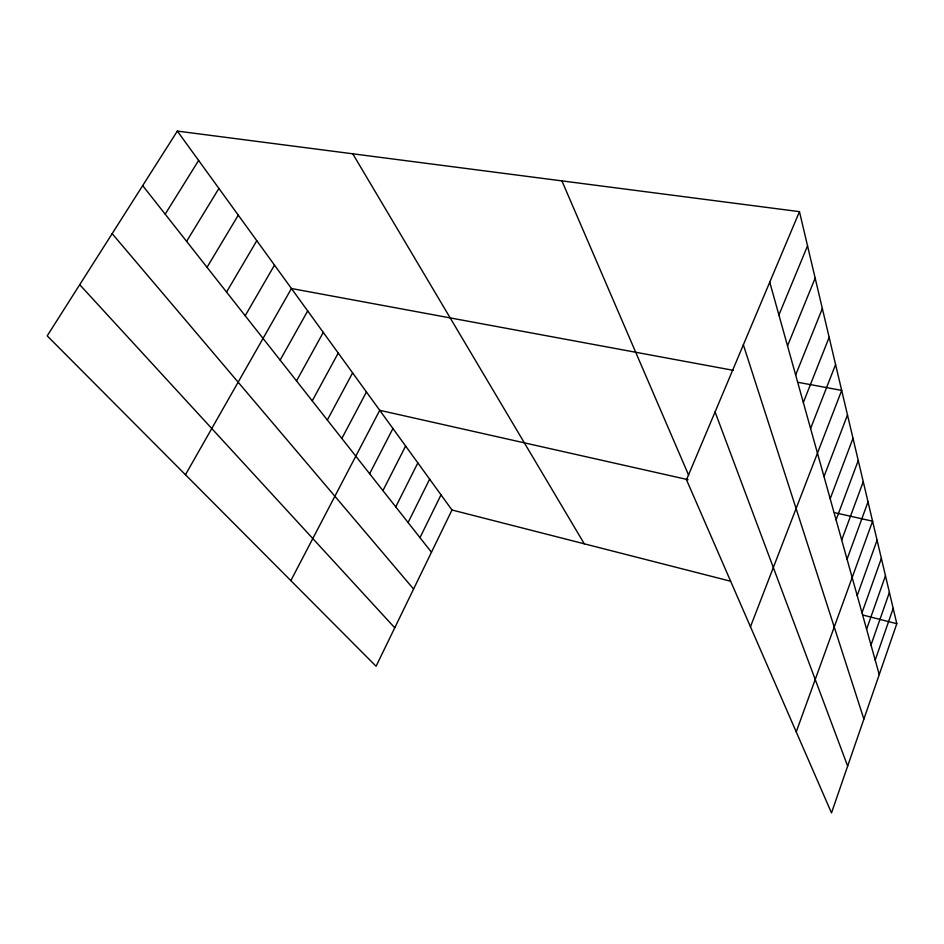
<?xml version="1.0" encoding="UTF-8"?>
<svg xmlns="http://www.w3.org/2000/svg" width="944" height="944" viewBox="0 0 944 944"><rect width="100%" height="100%" fill="white"/><g stroke="black" fill="none" stroke-linecap="round" stroke-linejoin="round"><path stroke-width="1.42" d="M799.462 211.645L896.8 623.713L831.499 812.914L686.489 479.788L799.462 211.645L177.342 131.086L47.2 335.852L376.078 666.252L451.987 509.996L177.342 131.086M875.206 660.092L893.177 608.384M870.993 645L889.413 592.419M866.592 629.235L885.472 575.769M862.002 612.774L881.366 558.376M857.199 595.558L877.07 540.204M796.229 731.895L872.586 521.194L834.472 512.627M847.063 559.214L868.02 501.889M841.706 540.027L863.253 481.676M836.089 519.896L858.249 460.507M830.189 498.762L852.998 438.287M823.994 476.555L847.488 414.947M750.468 626.757L841.694 390.403L798.187 382.344M810.589 428.517L835.582 364.561M803.332 402.498L829.151 337.303M795.65 374.992L822.354 308.535M787.532 345.87L815.168 278.091M778.906 314.977L807.545 245.853M419.986 537.655L441.013 494.857M408.091 522.551L429.638 479.163M395.748 506.881L417.85 462.902M382.934 490.62L405.625 446.028M369.635 473.723L392.928 428.505M290.846 580.619L379.736 410.31L688.058 479.682M341.846 438.453L366.437 391.961M327.344 420.033L352.608 372.892M312.24 400.87L338.235 353.056M296.522 380.916L323.273 332.418M280.132 360.112L307.697 310.918M185.461 474.749L291.448 288.51L733.181 370.308M245.192 315.756L274.492 265.122M226.548 292.074L256.792 240.696M207.031 267.305L238.277 215.161M186.593 241.369L218.914 188.434M165.176 214.17L198.629 160.445M451.987 509.996L730.491 581.197M863.005 615.075L896.8 623.713M79.709 284.699L394.757 627.807M112.159 233.64L413.59 589.056M142.686 185.614L431.467 552.228M352.761 153.801L584.289 543.815M561.904 180.882L688.66 475.233M715.08 411.938L847.653 766.103M743.365 344.796L863.878 719.08M769.749 282.162L879.242 674.571"/></g></svg>
